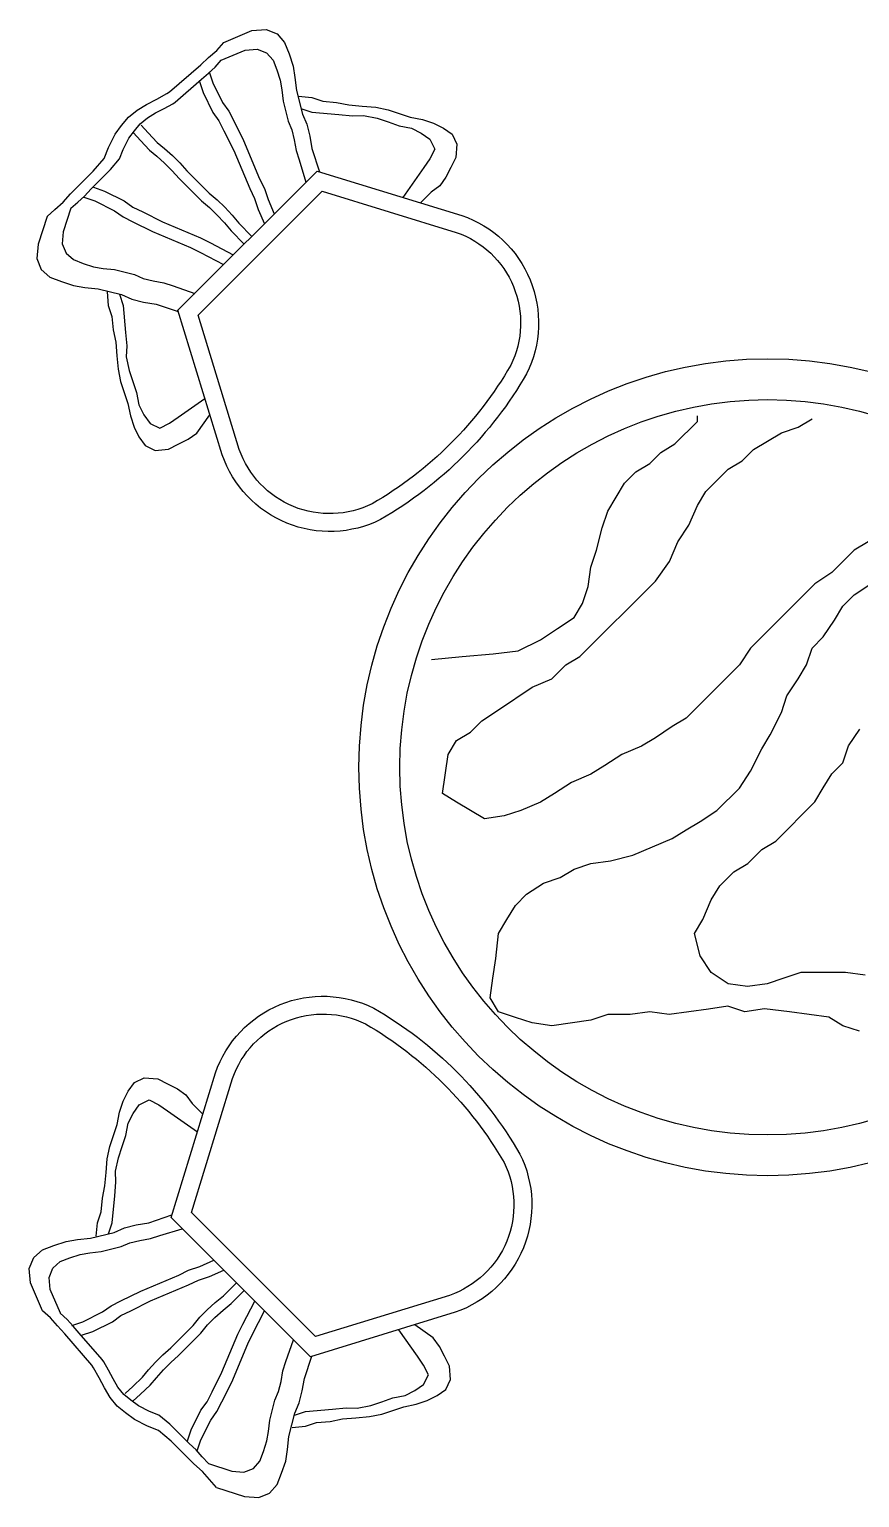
# Model space of a CAD drawing. Header units: millimetres. Extents: x 1510.75 to 1512.19, y 1334.43 to 1335.87.
# Drawn here: x 1510.748 to 1511.56, y 1334.433 to 1335.871 of the extents above; entities that cross this region are included whole.
import ezdxf

# ---------------------------------------------------------------- set-up
doc = ezdxf.new("R2010")
doc.units = ezdxf.units.MM
doc.layers.add('Varandas_e_Piscinas', color=2, linetype='Continuous')

msp = doc.modelspace()

# ---------------------------------------------------------------- linework, layer by layer
at = {"layer": 'Varandas_e_Piscinas'}
for p, q in [((1510.9381, 1335.8577), (1510.9655, 1335.8695)), ((1510.9655, 1335.8695), (1510.9795, 1335.8706)), ((1510.9795, 1335.8706), (1510.9903, 1335.8663)), ((1510.9903, 1335.8663), (1510.9976, 1335.8577)), ((1510.9232, 1335.843), (1510.9311, 1335.85)), ((1510.9311, 1335.85), (1510.9381, 1335.8578)), ((1510.9356, 1335.8403), (1510.9589, 1335.8503)), ((1510.9589, 1335.8503), (1510.9708, 1335.8512)), ((1510.9708, 1335.8512), (1510.9799, 1335.8476)), ((1510.9976, 1335.8577), (1511.002, 1335.8466)), ((1510.8849, 1335.8094), (1510.9154, 1335.836)), ((1510.9154, 1335.836), (1510.9232, 1335.843)), ((1510.9296, 1335.8337), (1510.9356, 1335.8404)), ((1510.9799, 1335.8476), (1510.9862, 1335.8403)), ((1510.9862, 1335.8403), (1510.9899, 1335.8309)), ((1511.002, 1335.8466), (1511.006, 1335.8347)), ((1511.006, 1335.8347), (1511.0077, 1335.8236)), ((1510.8903, 1335.7993), (1510.9163, 1335.8218)), ((1510.9141, 1335.8194), (1510.9177, 1335.8086)), ((1510.9163, 1335.8218), (1510.923, 1335.8278)), ((1510.923, 1335.8278), (1510.9296, 1335.8337)), ((1510.9237, 1335.829), (1510.9273, 1335.8182)), ((1510.9899, 1335.8309), (1510.9933, 1335.8207)), ((1510.9933, 1335.8207), (1510.9948, 1335.8113)), ((1511.0077, 1335.8236), (1511.0092, 1335.8107)), ((1510.8725, 1335.8023), (1510.8822, 1335.8077)), ((1510.8822, 1335.8077), (1510.8849, 1335.8094)), ((1510.9177, 1335.8086), (1510.9273, 1335.7893)), ((1510.9273, 1335.8182), (1510.9369, 1335.7989)), ((1510.9948, 1335.8113), (1510.996, 1335.8003)), ((1511.0092, 1335.8107), (1511.0149, 1335.7877)), ((1511.011, 1335.8051), (1511.0242, 1335.8039)), ((1510.8446, 1335.7846), (1510.8531, 1335.7916)), ((1510.8531, 1335.7916), (1510.8624, 1335.797)), ((1510.8624, 1335.797), (1510.8725, 1335.8023)), ((1510.8713, 1335.7887), (1510.8798, 1335.7932)), ((1510.8798, 1335.7932), (1510.888, 1335.7978)), ((1510.888, 1335.7978), (1510.8903, 1335.7993)), ((1510.9369, 1335.7989), (1510.943, 1335.7905)), ((1510.996, 1335.8003), (1511.0009, 1335.7808)), ((1511.0134, 1335.7931), (1511.0242, 1335.7895)), ((1511.0242, 1335.8039), (1511.0351, 1335.8003)), ((1511.0351, 1335.8003), (1511.0483, 1335.7991)), ((1511.0483, 1335.7991), (1511.0603, 1335.7967)), ((1511.0603, 1335.7967), (1511.0736, 1335.7955)), ((1511.0736, 1335.7955), (1511.0868, 1335.7943)), ((1511.0868, 1335.7943), (1511.0988, 1335.7919)), ((1511.0988, 1335.7919), (1511.1097, 1335.7883)), ((1510.8316, 1335.7679), (1510.838, 1335.7765)), ((1510.838, 1335.7765), (1510.8446, 1335.7846)), ((1510.8505, 1335.7712), (1510.8561, 1335.7781)), ((1510.8561, 1335.7781), (1510.8633, 1335.7841)), ((1510.8572, 1335.7769), (1510.8641, 1335.7693)), ((1510.8633, 1335.7841), (1510.8713, 1335.7887)), ((1510.9273, 1335.7893), (1510.9333, 1335.7809)), ((1510.9333, 1335.7809), (1510.9381, 1335.7713)), ((1510.943, 1335.7905), (1510.9478, 1335.7809)), ((1510.9478, 1335.7809), (1510.9574, 1335.7616)), ((1511.0009, 1335.7808), (1511.0045, 1335.7722)), ((1511.0149, 1335.7877), (1511.0192, 1335.7776)), ((1511.0192, 1335.7776), (1511.0221, 1335.7661)), ((1511.0242, 1335.7895), (1511.0507, 1335.7871)), ((1511.0507, 1335.7871), (1511.0639, 1335.7859)), ((1511.0639, 1335.7859), (1511.0748, 1335.7863)), ((1511.0748, 1335.7863), (1511.088, 1335.7835)), ((1511.088, 1335.7835), (1511.0988, 1335.7799)), ((1511.0988, 1335.7799), (1511.1097, 1335.7762)), ((1511.1097, 1335.7883), (1511.1205, 1335.7847)), ((1511.1097, 1335.7762), (1511.1217, 1335.7738)), ((1511.1205, 1335.7847), (1511.1325, 1335.7823)), ((1511.1325, 1335.7823), (1511.1434, 1335.7787)), ((1511.1434, 1335.7787), (1511.153, 1335.7738)), ((1510.8251, 1335.7549), (1510.8316, 1335.7679)), ((1510.8395, 1335.7529), (1510.845, 1335.7639)), ((1510.845, 1335.7639), (1510.8505, 1335.7712)), ((1510.8496, 1335.7693), (1510.8565, 1335.7618)), ((1510.8641, 1335.7693), (1510.8729, 1335.7598)), ((1510.9381, 1335.7713), (1510.9478, 1335.752)), ((1511.0045, 1335.7722), (1511.007, 1335.7624)), ((1511.007, 1335.7624), (1511.0088, 1335.752)), ((1511.0221, 1335.7661), (1511.0242, 1335.7539)), ((1511.1217, 1335.7738), (1511.1313, 1335.769)), ((1511.1313, 1335.769), (1511.1398, 1335.763)), ((1511.1398, 1335.763), (1511.1446, 1335.7534)), ((1511.153, 1335.7738), (1511.1614, 1335.7678)), ((1511.1614, 1335.7678), (1511.1662, 1335.7582)), ((1510.8208, 1335.7442), (1510.8251, 1335.7549)), ((1510.8359, 1335.7438), (1510.8395, 1335.7529)), ((1510.8565, 1335.7618), (1510.8654, 1335.7523)), ((1510.8654, 1335.7523), (1510.8726, 1335.7463)), ((1510.8729, 1335.7598), (1510.8801, 1335.7539)), ((1510.8801, 1335.7539), (1510.8877, 1335.747)), ((1510.9478, 1335.752), (1510.9634, 1335.7147)), ((1510.9574, 1335.7616), (1510.973, 1335.7243)), ((1511.0088, 1335.752), (1511.0119, 1335.7429)), ((1511.0242, 1335.7539), (1511.0318, 1335.7311)), ((1511.1446, 1335.7534), (1511.1396, 1335.7439)), ((1511.1662, 1335.7582), (1511.165, 1335.745)), ((1510.8081, 1335.7144), (1510.827, 1335.7333)), ((1510.8103, 1335.7318), (1510.8208, 1335.7442)), ((1510.827, 1335.7333), (1510.8359, 1335.7438)), ((1510.8726, 1335.7463), (1510.8801, 1335.7395)), ((1510.8801, 1335.7395), (1510.8874, 1335.7322)), ((1510.8877, 1335.747), (1510.8949, 1335.7398)), ((1510.8949, 1335.7398), (1510.9018, 1335.7322)), ((1511.0119, 1335.7429), (1511.0184, 1335.7209)), ((1511.1337, 1335.7353), (1511.1132, 1335.7061)), ((1511.1396, 1335.7439), (1511.1337, 1335.7353)), ((1511.1602, 1335.7353), (1511.1554, 1335.7257)), ((1511.165, 1335.745), (1511.1602, 1335.7353)), ((1510.7881, 1335.7095), (1510.8103, 1335.7318)), ((1510.8874, 1335.7322), (1510.8943, 1335.7247)), ((1510.8943, 1335.7247), (1510.9162, 1335.7027)), ((1510.9018, 1335.7322), (1510.9238, 1335.7103)), ((1510.973, 1335.7243), (1510.9778, 1335.7147)), ((1511.1554, 1335.7257), (1511.1494, 1335.7173)), ((1510.7807, 1335.7013), (1510.7881, 1335.7095)), ((1510.7951, 1335.7014), (1510.8017, 1335.7073)), ((1510.8009, 1335.7062), (1510.8118, 1335.7026)), ((1510.8017, 1335.7073), (1510.8081, 1335.7144)), ((1510.8106, 1335.7159), (1510.8214, 1335.7123)), ((1510.8214, 1335.7123), (1510.8406, 1335.7026)), ((1510.9238, 1335.7103), (1510.9317, 1335.7037)), ((1510.9634, 1335.7147), (1510.9682, 1335.7051)), ((1510.9682, 1335.7051), (1510.9718, 1335.6942)), ((1510.9778, 1335.7147), (1510.9814, 1335.7039)), ((1511.1409, 1335.7113), (1511.1305, 1335.7008)), ((1511.1494, 1335.7173), (1511.1409, 1335.7113)), ((1510.765, 1335.6873), (1510.7728, 1335.6943)), ((1510.7728, 1335.6943), (1510.7807, 1335.7013)), ((1510.7884, 1335.6954), (1510.7809, 1335.6724)), ((1510.7884, 1335.6954), (1510.7951, 1335.7014)), ((1510.8118, 1335.7026), (1510.831, 1335.693)), ((1510.831, 1335.693), (1510.8394, 1335.687)), ((1510.8406, 1335.7026), (1510.8491, 1335.6966)), ((1510.8491, 1335.6966), (1510.8587, 1335.6918)), ((1510.8587, 1335.6918), (1510.8779, 1335.6822)), ((1510.9162, 1335.7027), (1510.9241, 1335.6961)), ((1510.9241, 1335.6961), (1510.9313, 1335.6889)), ((1510.9317, 1335.7037), (1510.9389, 1335.6965)), ((1510.9389, 1335.6965), (1510.9461, 1335.6886)), ((1510.9718, 1335.6942), (1510.9778, 1335.6803)), ((1510.9814, 1335.7039), (1510.9874, 1335.6899)), ((1510.765, 1335.6873), (1510.7562, 1335.6602)), ((1510.8394, 1335.687), (1510.8491, 1335.6822)), ((1510.8491, 1335.6822), (1510.8683, 1335.6726)), ((1510.8779, 1335.6822), (1510.9152, 1335.6665)), ((1510.9313, 1335.6889), (1510.9386, 1335.681)), ((1510.9386, 1335.681), (1510.9451, 1335.6732)), ((1510.9461, 1335.6886), (1510.9527, 1335.6807)), ((1510.9527, 1335.6807), (1510.9655, 1335.6679)), ((1510.7809, 1335.6724), (1510.78, 1335.6605)), ((1510.8683, 1335.6726), (1510.9056, 1335.6569)), ((1510.9152, 1335.6665), (1510.9249, 1335.6617)), ((1510.9249, 1335.6617), (1510.9473, 1335.6498)), ((1510.9451, 1335.6732), (1510.9579, 1335.6604)), ((1510.7562, 1335.6602), (1510.7551, 1335.6462)), ((1510.78, 1335.6605), (1510.7837, 1335.6513)), ((1510.7837, 1335.6513), (1510.7909, 1335.6451)), ((1510.9056, 1335.6569), (1510.9152, 1335.6521)), ((1510.9152, 1335.6521), (1510.9379, 1335.6403)), ((1510.7551, 1335.6462), (1510.7594, 1335.6354)), ((1510.7594, 1335.6354), (1510.7679, 1335.628)), ((1510.7909, 1335.6451), (1510.8004, 1335.6414)), ((1510.8004, 1335.6414), (1510.8105, 1335.638)), ((1510.8105, 1335.638), (1510.8199, 1335.6365)), ((1510.8199, 1335.6365), (1510.8309, 1335.6353)), ((1510.8309, 1335.6353), (1510.8505, 1335.6304)), ((1510.7679, 1335.628), (1510.7791, 1335.6237)), ((1510.7791, 1335.6237), (1510.791, 1335.6197)), ((1510.791, 1335.6197), (1510.8021, 1335.6179)), ((1510.8505, 1335.6304), (1510.8591, 1335.6267)), ((1510.8591, 1335.6267), (1510.8688, 1335.6243)), ((1510.8688, 1335.6243), (1510.8792, 1335.6224)), ((1510.8792, 1335.6224), (1510.8884, 1335.6194)), ((1510.8884, 1335.6194), (1510.9097, 1335.6121)), ((1510.8021, 1335.6179), (1510.815, 1335.6165)), ((1510.815, 1335.6165), (1510.838, 1335.6108)), ((1510.8238, 1335.6136), (1510.825, 1335.6003)), ((1510.8358, 1335.6112), (1510.8394, 1335.6003)), ((1510.838, 1335.6108), (1510.8481, 1335.6065)), ((1510.8481, 1335.6065), (1510.8596, 1335.6036)), ((1510.825, 1335.6003), (1510.8286, 1335.5895)), ((1510.8286, 1335.5895), (1510.8298, 1335.5763)), ((1510.8394, 1335.6003), (1510.8418, 1335.5739)), ((1510.8596, 1335.6036), (1510.8718, 1335.6014)), ((1510.8718, 1335.6014), (1510.8935, 1335.5942)), ((1510.8298, 1335.5763), (1510.8322, 1335.5642)), ((1510.8322, 1335.5642), (1510.8334, 1335.551)), ((1510.8418, 1335.5739), (1510.843, 1335.5606)), ((1510.843, 1335.5606), (1510.8426, 1335.5498)), ((1510.8334, 1335.551), (1510.8346, 1335.5378)), ((1510.8426, 1335.5498), (1510.8454, 1335.5366)), ((1510.8346, 1335.5378), (1510.837, 1335.5257)), ((1510.8454, 1335.5366), (1510.849, 1335.5257)), ((1510.837, 1335.5257), (1510.8406, 1335.5149)), ((1510.849, 1335.5257), (1510.8526, 1335.5149)), ((1510.8406, 1335.5149), (1510.8442, 1335.5041)), ((1510.8442, 1335.5041), (1510.8466, 1335.492)), ((1510.8526, 1335.5149), (1510.855, 1335.5029)), ((1510.8935, 1335.4908), (1510.9196, 1335.5092)), ((1510.8466, 1335.492), (1510.8502, 1335.4812)), ((1510.855, 1335.5029), (1510.8598, 1335.4932)), ((1510.8598, 1335.4932), (1510.8659, 1335.4848)), ((1510.8849, 1335.4849), (1510.8935, 1335.4908)), ((1510.9116, 1335.4752), (1510.9245, 1335.4932)), ((1511.4016, 1335.4866), (1511.4016, 1335.492)), ((1511.5002, 1335.4811), (1511.5139, 1335.4893)), ((1510.8502, 1335.4812), (1510.855, 1335.4716)), ((1510.8659, 1335.4848), (1510.8755, 1335.48)), ((1510.8755, 1335.48), (1510.8849, 1335.4849)), ((1510.9032, 1335.4692), (1510.9116, 1335.4752)), ((1511.3796, 1335.4646), (1511.4016, 1335.4866)), ((1511.47, 1335.4674), (1511.4837, 1335.4756)), ((1511.4837, 1335.4756), (1511.5002, 1335.4811)), ((1510.855, 1335.4716), (1510.861, 1335.4631)), ((1510.861, 1335.4631), (1510.8707, 1335.4583)), ((1510.8839, 1335.4595), (1510.8935, 1335.4644)), ((1510.8935, 1335.4644), (1510.9032, 1335.4692)), ((1511.3659, 1335.4564), (1511.3796, 1335.4646)), ((1511.4563, 1335.4592), (1511.47, 1335.4674)), ((1510.8707, 1335.4583), (1510.8839, 1335.4595)), ((1511.355, 1335.4455), (1511.3659, 1335.4564)), ((1511.4317, 1335.44), (1511.4454, 1335.4482)), ((1511.4454, 1335.4482), (1511.4563, 1335.4592)), ((1511.3303, 1335.4263), (1511.3413, 1335.4372)), ((1511.3413, 1335.4372), (1511.355, 1335.4455)), ((1511.4098, 1335.4181), (1511.4317, 1335.44)), ((1511.3221, 1335.4126), (1511.3303, 1335.4263)), ((1511.4015, 1335.4044), (1511.4098, 1335.4181)), ((1511.3139, 1335.3989), (1511.3221, 1335.4126)), ((1511.3933, 1335.3852), (1511.4015, 1335.4044)), ((1511.3084, 1335.3824), (1511.3139, 1335.3989)), ((1511.3029, 1335.3605), (1511.3084, 1335.3824)), ((1511.3824, 1335.3688), (1511.3933, 1335.3852)), ((1511.2974, 1335.3441), (1511.3029, 1335.3605)), ((1511.3741, 1335.3496), (1511.3824, 1335.3688)), ((1511.5549, 1335.3606), (1511.533, 1335.3387)), ((1511.5686, 1335.3688), (1511.5549, 1335.3606)), ((1511.3604, 1335.3304), (1511.3741, 1335.3496)), ((1511.2947, 1335.3249), (1511.2974, 1335.3441)), ((1511.533, 1335.3387), (1511.5166, 1335.3277)), ((1511.2865, 1335.2564), (1511.3604, 1335.3304)), ((1511.2892, 1335.3085), (1511.2947, 1335.3249)), ((1511.5166, 1335.3277), (1511.4536, 1335.2647)), ((1511.544, 1335.3058), (1511.5549, 1335.3168)), ((1511.5549, 1335.3168), (1511.5713, 1335.3277)), ((1511.281, 1335.2948), (1511.2892, 1335.3085)), ((1511.5357, 1335.2921), (1511.544, 1335.3058)), ((1511.2646, 1335.2838), (1511.281, 1335.2948)), ((1511.5248, 1335.2757), (1511.5357, 1335.2921)), ((1511.2481, 1335.2729), (1511.2646, 1335.2838)), ((1511.5138, 1335.2647), (1511.5248, 1335.2757)), ((1511.1714, 1335.2564), (1511.2016, 1335.2592)), ((1511.2016, 1335.2592), (1511.2262, 1335.2619)), ((1511.2262, 1335.2619), (1511.2481, 1335.2729)), ((1511.4536, 1335.2647), (1511.4426, 1335.2483)), ((1511.5083, 1335.2483), (1511.5138, 1335.2647)), ((1511.1413, 1335.2537), (1511.1714, 1335.2564)), ((1511.2591, 1335.2345), (1511.2728, 1335.2482)), ((1511.2728, 1335.2482), (1511.2865, 1335.2564)), ((1511.4426, 1335.2483), (1511.3905, 1335.1962)), ((1511.5001, 1335.2346), (1511.5083, 1335.2483)), ((1511.2399, 1335.2263), (1511.2591, 1335.2345)), ((1511.4891, 1335.2181), (1511.5001, 1335.2346)), ((1511.207, 1335.2044), (1511.2399, 1335.2263)), ((1511.4837, 1335.2017), (1511.4891, 1335.2181)), ((1511.1906, 1335.1934), (1511.207, 1335.2044)), ((1511.4727, 1335.1798), (1511.4837, 1335.2017)), ((1511.1796, 1335.1825), (1511.1906, 1335.1934)), ((1511.3768, 1335.188), (1511.3604, 1335.177)), ((1511.3905, 1335.1962), (1511.3768, 1335.188)), ((1511.1577, 1335.1605), (1511.1659, 1335.1742)), ((1511.1659, 1335.1742), (1511.1796, 1335.1825)), ((1511.3604, 1335.177), (1511.3467, 1335.1688)), ((1511.4645, 1335.1661), (1511.4727, 1335.1798)), ((1511.5494, 1335.1689), (1511.5604, 1335.1853)), ((1511.1522, 1335.1222), (1511.1577, 1335.1605)), ((1511.3275, 1335.1606), (1511.3111, 1335.1496)), ((1511.3467, 1335.1688), (1511.3275, 1335.1606)), ((1511.4535, 1335.1442), (1511.4645, 1335.1661)), ((1511.5439, 1335.1524), (1511.5494, 1335.1689)), ((1511.3111, 1335.1496), (1511.2974, 1335.1414)), ((1511.4426, 1335.1277), (1511.4535, 1335.1442)), ((1511.533, 1335.1415), (1511.5439, 1335.1524)), ((1511.2782, 1335.1332), (1511.2618, 1335.1222)), ((1511.2974, 1335.1414), (1511.2782, 1335.1332)), ((1511.5247, 1335.1278), (1511.533, 1335.1415)), ((1511.1659, 1335.114), (1511.1522, 1335.1222)), ((1511.2618, 1335.1222), (1511.2481, 1335.114)), ((1511.4206, 1335.1058), (1511.4426, 1335.1277)), ((1511.5165, 1335.1141), (1511.5247, 1335.1278)), ((1511.1933, 1335.0975), (1511.1659, 1335.114)), ((1511.2289, 1335.1058), (1511.2125, 1335.1003)), ((1511.2481, 1335.114), (1511.2289, 1335.1058)), ((1511.4042, 1335.0949), (1511.4206, 1335.1058)), ((1511.4782, 1335.0757), (1511.5165, 1335.1141)), ((1511.2125, 1335.1003), (1511.1933, 1335.0975)), ((1511.3768, 1335.0784), (1511.3905, 1335.0866)), ((1511.3905, 1335.0866), (1511.4042, 1335.0949)), ((1511.3576, 1335.0702), (1511.3768, 1335.0784)), ((1511.4645, 1335.0675), (1511.4782, 1335.0757)), ((1511.3165, 1335.0565), (1511.3385, 1335.062)), ((1511.3385, 1335.062), (1511.3576, 1335.0702)), ((1511.4508, 1335.0538), (1511.4645, 1335.0675)), ((1511.2672, 1335.04), (1511.2809, 1335.0483)), ((1511.2809, 1335.0483), (1511.2974, 1335.0537)), ((1511.2974, 1335.0537), (1511.3165, 1335.0565)), ((1511.4234, 1335.0319), (1511.4371, 1335.0456)), ((1511.4371, 1335.0456), (1511.4508, 1335.0538)), ((1511.2344, 1335.0236), (1511.2508, 1335.0346)), ((1511.2508, 1335.0346), (1511.2672, 1335.04)), ((1511.4151, 1335.0182), (1511.4234, 1335.0319)), ((1511.2234, 1335.0126), (1511.2344, 1335.0236)), ((1511.4069, 1334.999), (1511.4151, 1335.0182)), ((1511.2152, 1334.9989), (1511.2234, 1335.0126)), ((1511.207, 1334.9852), (1511.2152, 1334.9989)), ((1511.3987, 1334.9853), (1511.4069, 1334.999)), ((1511.2042, 1334.9606), (1511.207, 1334.9852)), ((1511.4042, 1334.9634), (1511.3987, 1334.9853)), ((1511.2015, 1334.9414), (1511.2042, 1334.9606)), ((1511.4151, 1334.947), (1511.4042, 1334.9634)), ((1511.4316, 1334.936), (1511.4151, 1334.947)), ((1511.5028, 1334.947), (1511.4863, 1334.9415)), ((1511.5247, 1334.947), (1511.5028, 1334.947)), ((1511.5466, 1334.947), (1511.5247, 1334.947)), ((1511.5658, 1334.9443), (1511.5466, 1334.947)), ((1511.1987, 1334.9222), (1511.2015, 1334.9414)), ((1511.4507, 1334.9333), (1511.4316, 1334.936)), ((1511.4699, 1334.936), (1511.4507, 1334.9333)), ((1511.4863, 1334.9415), (1511.4699, 1334.936)), ((1511.2069, 1334.9086), (1511.1987, 1334.9222)), ((1511.4315, 1334.9141), (1511.4124, 1334.9113)), ((1511.448, 1334.9086), (1511.4315, 1334.9141)), ((1511.2234, 1334.9031), (1511.2069, 1334.9086)), ((1511.2398, 1334.8976), (1511.2234, 1334.9031)), ((1511.2973, 1334.9004), (1511.259, 1334.8949)), ((1511.3138, 1334.9058), (1511.2973, 1334.9004)), ((1511.3357, 1334.9058), (1511.3138, 1334.9058)), ((1511.3549, 1334.9086), (1511.3357, 1334.9058)), ((1511.374, 1334.9059), (1511.3549, 1334.9086)), ((1511.3932, 1334.9086), (1511.374, 1334.9059)), ((1511.4124, 1334.9113), (1511.3932, 1334.9086)), ((1511.4672, 1334.9114), (1511.448, 1334.9086)), ((1511.4918, 1334.9086), (1511.4672, 1334.9114)), ((1511.511, 1334.9059), (1511.4918, 1334.9086)), ((1511.5302, 1334.9032), (1511.511, 1334.9059)), ((1511.5438, 1334.8949), (1511.5302, 1334.9032)), ((1511.259, 1334.8949), (1511.2398, 1334.8976)), ((1511.5603, 1334.8895), (1511.5438, 1334.8949)), ((1510.8505, 1334.8392), (1510.8601, 1334.844)), ((1510.8601, 1334.844), (1510.8734, 1334.8428)), ((1510.8734, 1334.8428), (1510.883, 1334.8379)), ((1510.8397, 1334.8211), (1510.8445, 1334.8307)), ((1510.8445, 1334.8307), (1510.8505, 1334.8392)), ((1510.883, 1334.8379), (1510.8926, 1334.8331)), ((1510.8926, 1334.8331), (1510.901, 1334.8271)), ((1510.8361, 1334.8103), (1510.8397, 1334.8211)), ((1510.8493, 1334.8091), (1510.8553, 1334.8175)), ((1510.8553, 1334.8175), (1510.8649, 1334.8223)), ((1510.8649, 1334.8223), (1510.8744, 1334.8174)), ((1510.8744, 1334.8174), (1510.883, 1334.8115)), ((1510.901, 1334.8271), (1510.9071, 1334.8187)), ((1510.9071, 1334.8187), (1510.9175, 1334.8083)), ((1510.8337, 1334.7982), (1510.8361, 1334.8103)), ((1510.8421, 1334.7874), (1510.8445, 1334.7994)), ((1510.8445, 1334.7994), (1510.8493, 1334.8091)), ((1510.883, 1334.8115), (1510.9122, 1334.7909)), ((1510.8264, 1334.7766), (1510.8301, 1334.7874)), ((1510.8301, 1334.7874), (1510.8337, 1334.7982)), ((1510.8385, 1334.7766), (1510.8421, 1334.7874)), ((1510.824, 1334.7645), (1510.8264, 1334.7766)), ((1510.8349, 1334.7657), (1510.8385, 1334.7766)), ((1510.8228, 1334.7513), (1510.824, 1334.7645)), ((1510.8321, 1334.7525), (1510.8349, 1334.7657)), ((1510.8216, 1334.7381), (1510.8228, 1334.7513)), ((1510.8313, 1334.7284), (1510.8325, 1334.7417)), ((1510.8325, 1334.7417), (1510.8321, 1334.7525)), ((1510.8192, 1334.726), (1510.8216, 1334.7381)), ((1510.8289, 1334.702), (1510.8313, 1334.7284)), ((1510.8144, 1334.702), (1510.818, 1334.7128)), ((1510.818, 1334.7128), (1510.8192, 1334.726)), ((1510.8132, 1334.6887), (1510.8144, 1334.702)), ((1510.8253, 1334.6911), (1510.8289, 1334.702)), ((1510.8407, 1334.697), (1510.8522, 1334.6998)), ((1510.8522, 1334.6998), (1510.8645, 1334.702)), ((1510.8645, 1334.702), (1510.8873, 1334.7096)), ((1510.7717, 1334.6797), (1510.7836, 1334.6837)), ((1510.7836, 1334.6837), (1510.7947, 1334.6855)), ((1510.7947, 1334.6855), (1510.8077, 1334.6869)), ((1510.8077, 1334.6869), (1510.8307, 1334.6926)), ((1510.8307, 1334.6926), (1510.8407, 1334.697)), ((1510.8461, 1334.6823), (1510.8559, 1334.6847)), ((1510.8559, 1334.6847), (1510.8663, 1334.6865)), ((1510.8663, 1334.6865), (1510.8755, 1334.6896)), ((1510.8755, 1334.6896), (1510.8974, 1334.6962)), ((1510.7521, 1334.668), (1510.7606, 1334.6754)), ((1510.7606, 1334.6754), (1510.7717, 1334.6797)), ((1510.7875, 1334.6676), (1510.7976, 1334.671)), ((1510.7976, 1334.671), (1510.807, 1334.6725)), ((1510.807, 1334.6725), (1510.818, 1334.6737)), ((1510.818, 1334.6737), (1510.8376, 1334.6786)), ((1510.8376, 1334.6786), (1510.8461, 1334.6823)), ((1510.7477, 1334.6572), (1510.7521, 1334.668)), ((1510.7488, 1334.6432), (1510.7477, 1334.6572)), ((1510.7671, 1334.6485), (1510.7708, 1334.6576)), ((1510.7708, 1334.6576), (1510.778, 1334.6639)), ((1510.778, 1334.6639), (1510.7875, 1334.6676)), ((1510.894, 1334.6508), (1510.9036, 1334.6556)), ((1510.9036, 1334.6556), (1510.9145, 1334.6592)), ((1510.9145, 1334.6592), (1510.9284, 1334.6652)), ((1510.9241, 1334.6495), (1510.9381, 1334.6555)), ((1510.7606, 1334.6159), (1510.7488, 1334.6432)), ((1510.768, 1334.6366), (1510.7671, 1334.6485)), ((1510.8567, 1334.6351), (1510.894, 1334.6508)), ((1510.8663, 1334.6255), (1510.9036, 1334.6411)), ((1510.9036, 1334.6411), (1510.9133, 1334.6459)), ((1510.9133, 1334.6459), (1510.9241, 1334.6495)), ((1510.9376, 1334.6304), (1510.9504, 1334.6432)), ((1510.7781, 1334.6133), (1510.768, 1334.6366)), ((1510.8374, 1334.6255), (1510.8567, 1334.6351)), ((1510.9297, 1334.6238), (1510.9376, 1334.6304)), ((1510.9452, 1334.6229), (1510.9579, 1334.6356)), ((1510.7684, 1334.6088), (1510.7605, 1334.6158)), ((1510.7846, 1334.6074), (1510.778, 1334.6133)), ((1510.8001, 1334.6051), (1510.8194, 1334.6147)), ((1510.8194, 1334.6147), (1510.8278, 1334.6207)), ((1510.8278, 1334.6207), (1510.8374, 1334.6255)), ((1510.8374, 1334.6111), (1510.8471, 1334.6159)), ((1510.8471, 1334.6159), (1510.8663, 1334.6255)), ((1510.9146, 1334.6094), (1510.9219, 1334.6166)), ((1510.9219, 1334.6166), (1510.9297, 1334.6238)), ((1510.9294, 1334.6091), (1510.9373, 1334.6163)), ((1510.9373, 1334.6163), (1510.9452, 1334.6229)), ((1510.9566, 1334.6026), (1510.9685, 1334.6251)), ((1510.9662, 1334.593), (1510.978, 1334.6156)), ((1510.7753, 1334.601), (1510.7684, 1334.6088)), ((1510.7823, 1334.5931), (1510.7753, 1334.601)), ((1510.7906, 1334.6007), (1510.7846, 1334.6074)), ((1510.7893, 1334.6014), (1510.8001, 1334.6051)), ((1510.7965, 1334.594), (1510.7906, 1334.6007)), ((1510.8098, 1334.5954), (1510.829, 1334.605)), ((1510.829, 1334.605), (1510.8374, 1334.6111)), ((1510.8861, 1334.5795), (1510.9081, 1334.6015)), ((1510.9081, 1334.6015), (1510.9146, 1334.6094)), ((1510.9156, 1334.594), (1510.9222, 1334.6019)), ((1510.9222, 1334.6019), (1510.9294, 1334.6091)), ((1510.9518, 1334.593), (1510.9566, 1334.6026)), ((1511.1275, 1334.5713), (1511.1092, 1334.5973)), ((1511.1431, 1334.5893), (1511.1251, 1334.6022)), ((1510.8089, 1334.5626), (1510.7823, 1334.5931)), ((1510.8191, 1334.5681), (1510.7965, 1334.594)), ((1510.7989, 1334.5918), (1510.8098, 1334.5954)), ((1510.8936, 1334.572), (1510.9156, 1334.594)), ((1510.9361, 1334.5557), (1510.9518, 1334.593)), ((1510.9458, 1334.546), (1510.9614, 1334.5833)), ((1510.9614, 1334.5833), (1510.9662, 1334.593)), ((1510.9989, 1334.5661), (1511.0062, 1334.5874)), ((1511.1492, 1334.5809), (1511.1431, 1334.5893)), ((1510.8713, 1334.5654), (1510.8785, 1334.5727)), ((1510.8785, 1334.5727), (1510.8861, 1334.5795)), ((1510.8861, 1334.5651), (1510.8936, 1334.572)), ((1511.0169, 1334.5495), (1511.0241, 1334.5713)), ((1511.1334, 1334.5627), (1511.1275, 1334.5713)), ((1511.154, 1334.5713), (1511.1492, 1334.5809)), ((1511.1588, 1334.5616), (1511.154, 1334.5713)), ((1510.8106, 1334.5599), (1510.8089, 1334.5626)), ((1510.816, 1334.5502), (1510.8106, 1334.5599)), ((1510.8205, 1334.5658), (1510.8191, 1334.5681)), ((1510.8251, 1334.5575), (1510.8205, 1334.5658)), ((1510.8296, 1334.549), (1510.8251, 1334.5575)), ((1510.8585, 1334.5507), (1510.8644, 1334.5579)), ((1510.8644, 1334.5579), (1510.8713, 1334.5654)), ((1510.872, 1334.5503), (1510.8789, 1334.5579)), ((1510.8789, 1334.5579), (1510.8861, 1334.5651)), ((1510.9265, 1334.5364), (1510.9361, 1334.5557)), ((1510.9941, 1334.5466), (1510.9959, 1334.557)), ((1510.9959, 1334.557), (1510.9989, 1334.5661)), ((1511.1383, 1334.5532), (1511.1334, 1334.5627)), ((1511.16, 1334.5484), (1511.1588, 1334.5616)), ((1510.8213, 1334.5402), (1510.816, 1334.5502)), ((1510.8268, 1334.5308), (1510.8213, 1334.5402)), ((1510.8343, 1334.5411), (1510.8296, 1334.549)), ((1510.8402, 1334.5338), (1510.8343, 1334.5411)), ((1510.8415, 1334.5349), (1510.849, 1334.5418)), ((1510.849, 1334.5418), (1510.8585, 1334.5507)), ((1510.8566, 1334.5343), (1510.8661, 1334.5431)), ((1510.8661, 1334.5431), (1510.872, 1334.5503)), ((1510.9362, 1334.5268), (1510.9458, 1334.546)), ((1510.9916, 1334.5368), (1510.9941, 1334.5466)), ((1511.0148, 1334.5373), (1511.0169, 1334.5495)), ((1511.1251, 1334.5376), (1511.1335, 1334.5436)), ((1511.1335, 1334.5436), (1511.1383, 1334.5532)), ((1511.1552, 1334.5388), (1511.16, 1334.5484)), ((1510.8337, 1334.5223), (1510.8268, 1334.5308)), ((1510.8471, 1334.5282), (1510.8402, 1334.5338)), ((1510.8544, 1334.5228), (1510.8471, 1334.5282)), ((1510.849, 1334.5274), (1510.8566, 1334.5343)), ((1510.9157, 1334.5184), (1510.9217, 1334.5268)), ((1510.9217, 1334.5268), (1510.9265, 1334.5364)), ((1510.9313, 1334.5172), (1510.9362, 1334.5268)), ((1510.9831, 1334.5087), (1510.9879, 1334.5282)), ((1510.9879, 1334.5282), (1510.9916, 1334.5368)), ((1511.0076, 1334.5157), (1511.0119, 1334.5258)), ((1511.0119, 1334.5258), (1511.0148, 1334.5373)), ((1511.0818, 1334.5231), (1511.0926, 1334.5268)), ((1511.0926, 1334.5268), (1511.1034, 1334.5304)), ((1511.1034, 1334.5304), (1511.1155, 1334.5328)), ((1511.1155, 1334.5328), (1511.1251, 1334.5376)), ((1511.1263, 1334.5243), (1511.1371, 1334.5279)), ((1511.1371, 1334.5279), (1511.1468, 1334.5328)), ((1511.1468, 1334.5328), (1511.1552, 1334.5388)), ((1510.8419, 1334.5158), (1510.8337, 1334.5223)), ((1510.8505, 1334.5093), (1510.8419, 1334.5158)), ((1510.8654, 1334.5173), (1510.8544, 1334.5228)), ((1510.8746, 1334.5136), (1510.8654, 1334.5173)), ((1510.8851, 1334.5047), (1510.8746, 1334.5136)), ((1510.9061, 1334.4991), (1510.9157, 1334.5184)), ((1510.9253, 1334.5087), (1510.9313, 1334.5172)), ((1511.0018, 1334.4927), (1511.0076, 1334.5157)), ((1511.0072, 1334.5135), (1511.018, 1334.5171)), ((1511.018, 1334.5171), (1511.0445, 1334.5195)), ((1511.0445, 1334.5195), (1511.0577, 1334.5207)), ((1511.0541, 1334.5099), (1511.0673, 1334.5111)), ((1511.0577, 1334.5207), (1511.0686, 1334.5203)), ((1511.0673, 1334.5111), (1511.0806, 1334.5123)), ((1511.0686, 1334.5203), (1511.0818, 1334.5231)), ((1511.0806, 1334.5123), (1511.0926, 1334.5147)), ((1511.0926, 1334.5147), (1511.1034, 1334.5183)), ((1511.1034, 1334.5183), (1511.1143, 1334.5219)), ((1511.1143, 1334.5219), (1511.1263, 1334.5243)), ((1510.8634, 1334.5028), (1510.8505, 1334.5093)), ((1510.8742, 1334.4985), (1510.8634, 1334.5028)), ((1510.8865, 1334.488), (1510.8742, 1334.4985)), ((1510.904, 1334.4858), (1510.8851, 1334.5047)), ((1510.9025, 1334.4883), (1510.9061, 1334.4991)), ((1510.9157, 1334.4895), (1510.9253, 1334.5087)), ((1510.9803, 1334.4883), (1510.9818, 1334.4977)), ((1510.9818, 1334.4977), (1510.9831, 1334.5087)), ((1511.0048, 1334.5015), (1511.018, 1334.5027)), ((1511.018, 1334.5027), (1511.0288, 1334.5063)), ((1511.0288, 1334.5063), (1511.0421, 1334.5075)), ((1511.0421, 1334.5075), (1511.0541, 1334.5099)), ((1510.9088, 1334.4658), (1510.8865, 1334.488)), ((1510.911, 1334.4795), (1510.904, 1334.4858)), ((1510.9121, 1334.4787), (1510.9157, 1334.4895)), ((1510.977, 1334.4781), (1510.9803, 1334.4883)), ((1511.0004, 1334.4798), (1511.0018, 1334.4927)), ((1510.917, 1334.4728), (1510.911, 1334.4795)), ((1510.9229, 1334.4661), (1510.917, 1334.4728)), ((1510.967, 1334.4614), (1510.9733, 1334.4687)), ((1510.9733, 1334.4687), (1510.977, 1334.4781)), ((1510.9946, 1334.4568), (1510.9986, 1334.4687)), ((1510.9986, 1334.4687), (1511.0004, 1334.4798)), ((1510.9171, 1334.4584), (1510.9088, 1334.4658)), ((1510.924, 1334.4505), (1510.9171, 1334.4584)), ((1510.9229, 1334.4661), (1510.9459, 1334.4587)), ((1510.9459, 1334.4587), (1510.9578, 1334.4578)), ((1510.9578, 1334.4578), (1510.967, 1334.4614)), ((1510.9903, 1334.4457), (1510.9946, 1334.4568)), ((1510.931, 1334.4427), (1510.924, 1334.4505)), ((1510.931, 1334.4427), (1510.9582, 1334.4339)), ((1510.9829, 1334.4371), (1510.9903, 1334.4457)), ((1510.9582, 1334.4339), (1510.9722, 1334.4328)), ((1510.9722, 1334.4328), (1510.9829, 1334.4371))]:
    msp.add_line(p, q, dxfattribs=at)
for points in [[(1511.171, 1335.6884, -0.453061), (1511.2344, 1335.5334, -0.131766), (1511.0915, 1335.3906, -0.453061), (1510.9365, 1335.4539), (1510.8931, 1335.5956), (1511.0294, 1335.7318)], [(1511.1656, 1335.6718, -0.450482), (1511.2189, 1335.5417, -0.131021), (1511.0833, 1335.406, -0.450482), (1510.9532, 1335.4593), (1510.9129, 1335.5906), (1511.0343, 1335.712)], [(1510.9299, 1334.8488, -0.453061), (1511.0849, 1334.9121, -0.131766), (1511.2278, 1334.7693, -0.453061), (1511.1644, 1334.6143), (1511.0228, 1334.5708), (1510.8865, 1334.7071)], [(1510.9466, 1334.8434, -0.450482), (1511.0767, 1334.8967, -0.131021), (1511.2123, 1334.761, -0.450482), (1511.159, 1334.6309), (1511.0277, 1334.5907), (1510.9063, 1334.712)]]:
    msp.add_lwpolyline(points, format="xyb", close=True, dxfattribs=at)
for radius in [0.4, 0.36]:
    msp.add_circle((1511.4703, 1335.148), radius, dxfattribs=at)

doc.saveas('drawing.dxf')
